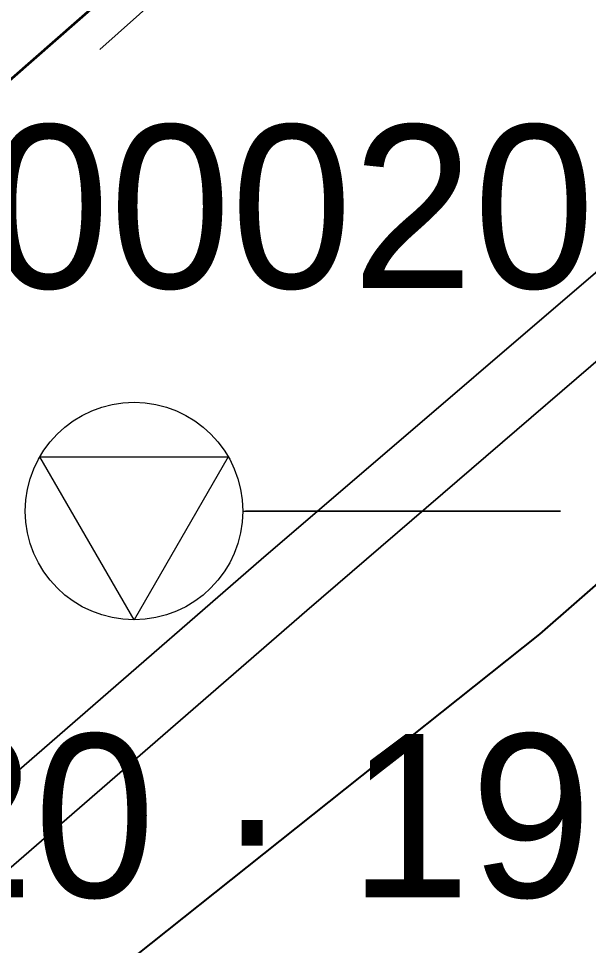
# Model space of a CAD drawing. Header units: metres. Extents: x 0 to 105485, y 0 to 425721.
# Drawn here: x 105196.44 to 105199.59, y 425275.76 to 425280.88 of the extents above; entities that cross this region are included whole.
import ezdxf
from ezdxf.enums import TextEntityAlignment as Align

# ---------------------------------------------------------------- set-up
doc = ezdxf.new("R2010")
doc.units = ezdxf.units.M
doc.header["$MEASUREMENT"] = 0
doc.linetypes.add('KG-PERCEEL-SO', pattern=[19, 5.5, -4, 5.5, -4])
for name, color, linetype, lineweight in [('B-XX-IE-MEUBILAIR-G', 7, 'Continuous', 18), ('B-XX-KG-GRENS_PERCEEL-G', 150, 'KG-PERCEEL-SO', 18), ('B-XX-MO-ONDERZOEK_SONDERING-G', 90, 'Continuous', 18), ('B-XX-MO-ONDERZOEK_SONDERING-S', 90, 'Continuous', 18), ('B-XX-MO-ONDERZOEK_SONDERING-T', 90, 'Continuous', 18), ('B-XX-OG-BEBOUWING-G', 7, 'Continuous', 35), ('B-XX-OG-BEBOUWING_HUISNUMMER-T', 7, 'Continuous', 18), ('B-XX-VH-OPENVERHARDING-G', 90, 'Continuous', 18)]:
    doc.layers.add(name, color=color, linetype=linetype, lineweight=lineweight)
doc.layers.add('GIS-WEGVAKKEN', color=2, linetype='Continuous')

msp = doc.modelspace()

# ---------------------------------------------------------------- linework, layer by layer
at = {"layer": 'B-XX-IE-MEUBILAIR-G', "color": 0, "true_color": 0x604a38}
msp.add_polyline3d([(105197.782, 425277.891, 3.2735), (105197.782, 425277.891, 4.7735)], dxfattribs=at)
at = {"layer": 'B-XX-KG-GRENS_PERCEEL-G', "ltscale": 0.5, "flags": 128}
msp.add_lwpolyline([(105193.362, 425277.526), (105193.519, 425277.67), (105197.451, 425281.208)], dxfattribs=at)
at = {"layer": 'B-XX-MO-ONDERZOEK_SONDERING-G', "color": 0, "true_color": 0x787878}
for points in [[(105196.48, 425278.159, 2.19), (105196.48, 425278.159, -16.743)], [(105197.68, 425278.159, 2.19), (105197.68, 425278.159, -16.743)]]:
    msp.add_polyline3d(points, dxfattribs=at)
at = {"layer": 'B-XX-MO-ONDERZOEK_SONDERING-G', "color": 0, "true_color": 0xd62828}
msp.add_polyline3d([(105197.681, 425278.159, 2.19), (105198.2378, 425278.159, 2.17), (105198.2203, 425278.159, 2.15), (105198.2037, 425278.159, 2.13), (105198.1815, 425278.159, 2.11), (105198.1494, 425278.159, 2.09), (105198.1349, 425278.159, 2.07), (105198.1293, 425278.159, 2.05), (105198.1362, 425278.159, 2.03), (105198.1037, 425278.159, 2.01), (105198.0717, 425278.159, 1.99), (105198.0443, 425278.159, 1.97), (105198.0597, 425278.159, 1.95), (105198.0747, 425278.159, 1.93), (105198.0815, 425278.159, 1.91), (105198.0713, 425278.159, 1.89), (105198.0649, 425278.159, 1.87), (105198.0448, 425278.159, 1.85), (105198.0153, 425278.159, 1.83), (105198.0209, 425278.159, 1.81), (105198.0303, 425278.159, 1.79), (105198.0473, 425278.159, 1.77), (105198.0285, 425278.159, 1.75), (105198.0358, 425278.159, 1.73), (105198.049, 425278.159, 1.71), (105198.1473, 425278.159, 1.69), (105198.3681, 425278.159, 1.67), (105198.2203, 425278.159, 1.65), (105198.0802, 425278.159, 1.63), (105198.0533, 425278.159, 1.61), (105198.026, 425278.159, 1.59), (105198.0486, 425278.159, 1.57), (105198.0525, 425278.159, 1.55), (105198.0572, 425278.159, 1.53), (105198.0597, 425278.159, 1.51), (105198.0627, 425278.159, 1.49), (105198.067, 425278.159, 1.47), (105198.0503, 425278.159, 1.45), (105198.026, 425278.159, 1.43), (105198.0072, 425278.159, 1.41), (105197.9897, 425278.159, 1.39), (105197.9794, 425278.159, 1.37), (105197.9632, 425278.159, 1.35), (105197.9585, 425278.159, 1.33), (105197.9576, 425278.159, 1.31), (105197.9628, 425278.159, 1.29), (105197.9764, 425278.159, 1.27), (105197.9645, 425278.159, 1.25), (105198.0004, 425278.159, 1.23), (105198.0038, 425278.159, 1.21), (105197.9986, 425278.159, 1.19), (105197.9867, 425278.159, 1.17), (105197.9461, 425278.159, 1.15), (105197.9132, 425278.159, 1.13), (105197.8679, 425278.159, 1.11), (105197.8675, 425278.159, 1.09), (105197.8607, 425278.159, 1.07), (105197.8568, 425278.159, 1.05), (105197.8269, 425278.159, 1.03), (105197.7919, 425278.159, 1.01), (105197.7757, 425278.159, 0.99), (105197.7526, 425278.159, 0.97), (105197.7466, 425278.159, 0.95), (105197.7475, 425278.159, 0.93), (105197.7496, 425278.159, 0.91), (105197.7475, 425278.159, 0.89), (105197.7569, 425278.159, 0.87), (105197.7962, 425278.159, 0.85), (105197.8632, 425278.159, 0.83), (105197.9081, 425278.159, 0.81), (105197.9196, 425278.159, 0.79), (105197.9209, 425278.159, 0.77), (105197.9183, 425278.159, 0.75), (105197.9171, 425278.159, 0.73), (105197.9183, 425278.159, 0.71), (105197.9346, 425278.159, 0.69), (105198.158, 425278.159, 0.67), (105198.1022, 425278.159, 0.65), (105198.0465, 425278.159, 0.63), (105198.0256, 425278.159, 0.61), (105198.1862, 425278.159, 0.59), (105198.3468, 425278.159, 0.57), (105198.3036, 425278.159, 0.55), (105198.2421, 425278.159, 0.53), (105198.1383, 425278.159, 0.51), (105197.9764, 425278.159, 0.49), (105198.0038, 425278.159, 0.47), (105197.9679, 425278.159, 0.45), (105197.8863, 425278.159, 0.43), (105197.9102, 425278.159, 0.41), (105197.7894, 425278.159, 0.39), (105197.756, 425278.159, 0.37), (105197.7343, 425278.159, 0.35), (105197.724, 425278.159, 0.33), (105197.712, 425278.159, 0.31), (105197.7095, 425278.159, 0.29), (105197.7065, 425278.159, 0.27), (105197.7035, 425278.159, 0.25), (105197.7018, 425278.159, 0.23), (105197.6997, 425278.159, 0.21), (105197.6967, 425278.159, 0.19), (105197.6954, 425278.159, 0.17), (105197.6954, 425278.159, 0.15), (105197.6967, 425278.159, 0.13), (105197.6979, 425278.159, 0.11), (105197.6979, 425278.159, 0.09), (105197.6975, 425278.159, 0.07), (105197.6984, 425278.159, 0.05), (105197.7018, 425278.159, 0.03), (105197.7189, 425278.159, 0.01), (105197.7313, 425278.159, -0.01), (105197.7475, 425278.159, -0.03), (105197.7697, 425278.159, -0.05), (105197.7983, 425278.159, -0.07), (105197.8462, 425278.159, -0.09), (105197.8611, 425278.159, -0.11), (105197.8667, 425278.159, -0.13), (105197.8415, 425278.159, -0.15), (105197.7688, 425278.159, -0.17), (105197.768, 425278.159, -0.19), (105197.8013, 425278.159, -0.21), (105197.8329, 425278.159, -0.23), (105197.9047, 425278.159, -0.25), (105197.9435, 425278.159, -0.27), (105197.9717, 425278.159, -0.29), (105197.95, 425278.159, -0.31), (105197.8966, 425278.159, -0.33), (105197.8837, 425278.159, -0.35), (105197.8342, 425278.159, -0.37), (105197.7906, 425278.159, -0.39), (105197.7761, 425278.159, -0.41), (105197.7714, 425278.159, -0.43), (105197.7795, 425278.159, -0.45), (105197.7906, 425278.159, -0.47), (105197.7983, 425278.159, -0.49), (105197.809, 425278.159, -0.51), (105197.8141, 425278.159, -0.53), (105197.8227, 425278.159, -0.55), (105197.812, 425278.159, -0.57), (105197.7958, 425278.159, -0.59), (105197.7791, 425278.159, -0.61), (105197.7629, 425278.159, -0.63), (105197.7582, 425278.159, -0.65), (105197.7654, 425278.159, -0.67), (105197.7637, 425278.159, -0.69), (105197.7573, 425278.159, -0.71), (105197.7603, 425278.159, -0.729), (105197.7565, 425278.159, -0.749), (105197.7565, 425278.159, -0.769), (105197.7616, 425278.159, -0.789), (105197.7641, 425278.159, -0.809), (105197.7548, 425278.159, -0.829), (105197.7441, 425278.159, -0.849), (105197.7415, 425278.159, -0.869), (105197.7389, 425278.159, -0.889), (105197.7287, 425278.159, -0.909), (105197.7266, 425278.159, -0.929), (105197.7253, 425278.159, -0.949), (105197.7278, 425278.159, -0.969), (105197.7325, 425278.159, -0.989), (105197.7364, 425278.159, -1.009), (105197.7381, 425278.159, -1.029), (105197.7381, 425278.159, -1.049), (105197.7364, 425278.159, -1.069), (105197.736, 425278.159, -1.089), (105197.7351, 425278.159, -1.109), (105197.733, 425278.159, -1.129), (105197.7313, 425278.159, -1.149), (105197.7291, 425278.159, -1.169), (105197.73, 425278.159, -1.189), (105197.73, 425278.159, -1.209), (105197.7287, 425278.159, -1.229), (105197.7296, 425278.159, -1.249), (105197.7291, 425278.159, -1.269), (105197.7304, 425278.159, -1.289), (105197.7343, 425278.159, -1.309), (105197.7364, 425278.159, -1.329), (105197.73, 425278.159, -1.349), (105197.7368, 425278.159, -1.369), (105197.7415, 425278.159, -1.389), (105197.7407, 425278.159, -1.409), (105197.7389, 425278.159, -1.429), (105197.7355, 425278.159, -1.449), (105197.7364, 425278.159, -1.469), (105197.7411, 425278.159, -1.489), (105197.7449, 425278.159, -1.509), (105197.7475, 425278.159, -1.529), (105197.7449, 425278.159, -1.549), (105197.7471, 425278.159, -1.569), (105197.7445, 425278.159, -1.589), (105197.7449, 425278.159, -1.609), (105197.7424, 425278.159, -1.629), (105197.7394, 425278.159, -1.649), (105197.7385, 425278.159, -1.669), (105197.736, 425278.159, -1.689), (105197.7321, 425278.159, -1.709), (105197.7334, 425278.159, -1.729), (105197.7296, 425278.159, -1.749), (105197.7291, 425278.159, -1.769), (105197.7287, 425278.159, -1.789), (105197.7266, 425278.159, -1.809), (105197.7257, 425278.159, -1.829), (105197.7261, 425278.159, -1.848), (105197.7253, 425278.159, -1.868), (105197.7249, 425278.159, -1.888), (105197.7244, 425278.159, -1.908), (105197.7249, 425278.159, -1.928), (105197.7249, 425278.159, -1.948), (105197.7244, 425278.159, -1.968), (105197.7236, 425278.159, -1.988), (105197.724, 425278.159, -2.008), (105197.7249, 425278.159, -2.028), (105197.7266, 425278.159, -2.048), (105197.7291, 425278.159, -2.068), (105197.7343, 425278.159, -2.088), (105197.7407, 425278.159, -2.108), (105197.7449, 425278.159, -2.128), (105197.7539, 425278.159, -2.148), (105197.759, 425278.159, -2.168), (105197.7607, 425278.159, -2.188), (105197.7522, 425278.159, -2.208), (105197.7496, 425278.159, -2.228), (105197.7454, 425278.159, -2.248), (105197.7445, 425278.159, -2.268), (105197.7458, 425278.159, -2.288), (105197.7466, 425278.159, -2.308), (105197.7535, 425278.159, -2.328), (105197.7586, 425278.159, -2.348), (105197.7599, 425278.159, -2.368), (105197.7616, 425278.159, -2.388), (105197.7607, 425278.159, -2.408), (105197.7599, 425278.159, -2.428), (105197.7573, 425278.159, -2.448), (105197.7556, 425278.159, -2.468), (105197.7526, 425278.159, -2.488), (105197.7501, 425278.159, -2.508), (105197.7483, 425278.159, -2.528), (105197.7458, 425278.159, -2.548), (105197.7466, 425278.159, -2.568), (105197.7518, 425278.159, -2.588), (105197.7586, 425278.159, -2.608), (105197.7688, 425278.159, -2.628), (105197.8103, 425278.159, -2.648), (105197.8308, 425278.159, -2.668), (105197.8457, 425278.159, -2.688), (105197.8133, 425278.159, -2.708), (105197.8222, 425278.159, -2.728), (105197.7889, 425278.159, -2.748), (105197.7842, 425278.159, -2.767), (105197.7859, 425278.159, -2.787), (105197.7761, 425278.159, -2.807), (105197.7543, 425278.159, -2.827), (105197.7445, 425278.159, -2.847), (105197.7415, 425278.159, -2.867), (105197.7595, 425278.159, -2.887), (105197.8133, 425278.159, -2.907), (105197.8436, 425278.159, -2.927), (105197.8513, 425278.159, -2.947), (105197.8188, 425278.159, -2.967), (105197.7928, 425278.159, -2.987), (105197.7774, 425278.159, -3.007), (105197.7582, 425278.159, -3.027), (105197.7458, 425278.159, -3.047), (105197.7411, 425278.159, -3.067), (105197.736, 425278.159, -3.087), (105197.7334, 425278.159, -3.107), (105197.7343, 425278.159, -3.127), (105197.7407, 425278.159, -3.147), (105197.7411, 425278.159, -3.167), (105197.736, 425278.159, -3.187), (105197.736, 425278.159, -3.207), (105197.7394, 425278.159, -3.227), (105197.7394, 425278.159, -3.247), (105197.7398, 425278.159, -3.267), (105197.7402, 425278.159, -3.287), (105197.7411, 425278.159, -3.307), (105197.7428, 425278.159, -3.327), (105197.7428, 425278.159, -3.347), (105197.7424, 425278.159, -3.367), (105197.7415, 425278.159, -3.387), (105197.7411, 425278.159, -3.407), (105197.7398, 425278.159, -3.427), (105197.7398, 425278.159, -3.447), (105197.7398, 425278.159, -3.467), (105197.7407, 425278.159, -3.487), (105197.7411, 425278.159, -3.507), (105197.7411, 425278.159, -3.527), (105197.7411, 425278.159, -3.547), (105197.7385, 425278.159, -3.567), (105197.736, 425278.159, -3.587), (105197.7364, 425278.159, -3.607), (105197.7347, 425278.159, -3.627), (105197.7343, 425278.159, -3.647), (105197.7343, 425278.159, -3.666), (105197.7338, 425278.159, -3.686), (105197.733, 425278.159, -3.706), (105197.7338, 425278.159, -3.726), (105197.7347, 425278.159, -3.746), (105197.7338, 425278.159, -3.766), (105197.7347, 425278.159, -3.786), (105197.7351, 425278.159, -3.806), (105197.7347, 425278.159, -3.826), (105197.7325, 425278.159, -3.846), (105197.7317, 425278.159, -3.866), (105197.7317, 425278.159, -3.886), (105197.7304, 425278.159, -3.906), (105197.7308, 425278.159, -3.926), (105197.7304, 425278.159, -3.946), (105197.7308, 425278.159, -3.966), (105197.7308, 425278.159, -3.986), (105197.7308, 425278.159, -4.006), (105197.7296, 425278.159, -4.026), (105197.7287, 425278.159, -4.046), (105197.7274, 425278.159, -4.066), (105197.727, 425278.159, -4.086), (105197.7261, 425278.159, -4.106), (105197.7261, 425278.159, -4.126), (105197.7266, 425278.159, -4.146), (105197.7266, 425278.159, -4.166), (105197.7266, 425278.159, -4.186), (105197.7274, 425278.159, -4.206), (105197.7278, 425278.159, -4.226), (105197.7287, 425278.159, -4.246), (105197.7317, 425278.159, -4.266), (105197.7385, 425278.159, -4.286), (105197.7441, 425278.159, -4.306), (105197.7488, 425278.159, -4.326), (105197.7428, 425278.159, -4.346), (105197.7313, 425278.159, -4.366), (105197.7266, 425278.159, -4.386), (105197.7257, 425278.159, -4.405), (105197.7274, 425278.159, -4.425), (105197.733, 425278.159, -4.445), (105197.736, 425278.159, -4.465), (105197.736, 425278.159, -4.485), (105197.7291, 425278.159, -4.505), (105197.7227, 425278.159, -4.525), (105197.721, 425278.159, -4.545), (105197.721, 425278.159, -4.565), (105197.721, 425278.159, -4.585), (105197.7223, 425278.159, -4.605), (105197.7227, 425278.159, -4.625), (105197.7227, 425278.159, -4.645), (105197.7236, 425278.159, -4.665), (105197.7244, 425278.159, -4.685), (105197.7244, 425278.159, -4.705), (105197.7296, 425278.159, -4.725), (105197.7304, 425278.159, -4.745), (105197.7308, 425278.159, -4.765), (105197.7261, 425278.159, -4.785), (105197.7219, 425278.159, -4.805), (105197.7223, 425278.159, -4.825), (105197.7231, 425278.159, -4.845), (105197.7249, 425278.159, -4.865), (105197.727, 425278.159, -4.885), (105197.7313, 425278.159, -4.905), (105197.7321, 425278.159, -4.925), (105197.733, 425278.159, -4.945), (105197.7278, 425278.159, -4.965), (105197.7236, 425278.159, -4.985), (105197.7249, 425278.159, -5.005), (105197.7236, 425278.159, -5.025), (105197.7231, 425278.159, -5.044), (105197.7227, 425278.159, -5.064), (105197.7227, 425278.159, -5.084), (105197.7227, 425278.159, -5.104), (105197.7253, 425278.159, -5.124), (105197.7266, 425278.159, -5.144), (105197.7257, 425278.159, -5.164), (105197.7257, 425278.159, -5.184), (105197.7223, 425278.159, -5.204), (105197.721, 425278.159, -5.224), (105197.7219, 425278.159, -5.244), (105197.7223, 425278.159, -5.264), (105197.7236, 425278.159, -5.284), (105197.7236, 425278.159, -5.304), (105197.7244, 425278.159, -5.324), (105197.7244, 425278.159, -5.344), (105197.724, 425278.159, -5.364), (105197.7244, 425278.159, -5.384), (105197.7236, 425278.159, -5.404), (105197.7253, 425278.159, -5.424), (105197.7261, 425278.159, -5.444), (105197.7266, 425278.159, -5.464), (105197.7257, 425278.159, -5.484), (105197.7244, 425278.159, -5.504), (105197.724, 425278.159, -5.524), (105197.724, 425278.159, -5.544), (105197.7236, 425278.159, -5.564), (105197.7231, 425278.159, -5.584), (105197.724, 425278.159, -5.604), (105197.7253, 425278.159, -5.623), (105197.7253, 425278.159, -5.643), (105197.7253, 425278.159, -5.663), (105197.7261, 425278.159, -5.683), (105197.7278, 425278.159, -5.703), (105197.73, 425278.159, -5.723), (105197.7291, 425278.159, -5.743), (105197.727, 425278.159, -5.763), (105197.7266, 425278.159, -5.783), (105197.7278, 425278.159, -5.803), (105197.7266, 425278.159, -5.823), (105197.7278, 425278.159, -5.843), (105197.7283, 425278.159, -5.863), (105197.7287, 425278.159, -5.883), (105197.7296, 425278.159, -5.903), (105197.7278, 425278.159, -5.923), (105197.7274, 425278.159, -5.943), (105197.727, 425278.159, -5.963), (105197.727, 425278.159, -5.983), (105197.7278, 425278.159, -6.003), (105197.7291, 425278.159, -6.023), (105197.73, 425278.159, -6.043), (105197.7287, 425278.159, -6.063), (105197.7283, 425278.159, -6.083), (105197.7291, 425278.159, -6.103), (105197.7291, 425278.159, -6.123), (105197.7266, 425278.159, -6.143), (105197.7266, 425278.159, -6.162), (105197.7266, 425278.159, -6.182), (105197.7283, 425278.159, -6.202), (105197.7304, 425278.159, -6.222), (105197.733, 425278.159, -6.242), (105197.7334, 425278.159, -6.262), (105197.736, 425278.159, -6.282), (105197.7411, 425278.159, -6.302), (105197.7449, 425278.159, -6.322), (105197.7492, 425278.159, -6.342), (105197.7458, 425278.159, -6.362), (105197.7385, 425278.159, -6.382), (105197.7317, 425278.159, -6.402), (105197.7308, 425278.159, -6.422), (105197.73, 425278.159, -6.442), (105197.73, 425278.159, -6.462), (105197.7296, 425278.159, -6.482), (105197.7291, 425278.159, -6.502), (105197.7287, 425278.159, -6.522), (105197.7296, 425278.159, -6.542), (105197.7304, 425278.159, -6.562), (105197.7304, 425278.159, -6.582), (105197.7313, 425278.159, -6.602), (105197.7313, 425278.159, -6.622), (105197.73, 425278.159, -6.641), (105197.7321, 425278.159, -6.661), (105197.733, 425278.159, -6.681), (105197.7377, 425278.159, -6.701), (105197.7398, 425278.159, -6.721), (105197.7334, 425278.159, -6.741), (105197.7334, 425278.159, -6.761), (105197.7368, 425278.159, -6.781), (105197.7377, 425278.159, -6.801), (105197.7368, 425278.159, -6.821), (105197.7364, 425278.159, -6.841), (105197.7317, 425278.159, -6.861), (105197.7308, 425278.159, -6.881), (105197.7351, 425278.159, -6.901), (105197.7449, 425278.159, -6.921), (105197.7582, 425278.159, -6.941), (105197.7641, 425278.159, -6.961), (105197.7599, 425278.159, -6.981), (105197.753, 425278.159, -7.001), (105197.7509, 425278.159, -7.021), (105197.7449, 425278.159, -7.041), (105197.7419, 425278.159, -7.061), (105197.7535, 425278.159, -7.08), (105197.7599, 425278.159, -7.1), (105197.7526, 425278.159, -7.12), (105197.7415, 425278.159, -7.14), (105197.7325, 425278.159, -7.16), (105197.733, 425278.159, -7.18), (105197.7351, 425278.159, -7.2), (105197.7381, 425278.159, -7.22), (105197.7411, 425278.159, -7.24), (105197.7513, 425278.159, -7.26), (105197.7641, 425278.159, -7.28), (105197.7629, 425278.159, -7.3), (105197.7488, 425278.159, -7.32), (105197.7398, 425278.159, -7.34), (105197.7394, 425278.159, -7.36), (105197.7368, 425278.159, -7.38), (105197.736, 425278.159, -7.4), (105197.7347, 425278.159, -7.42), (105197.7347, 425278.159, -7.44), (105197.7347, 425278.159, -7.46), (105197.7364, 425278.159, -7.48), (105197.7398, 425278.159, -7.499), (105197.7454, 425278.159, -7.519), (105197.7488, 425278.159, -7.539), (105197.7445, 425278.159, -7.559), (105197.7445, 425278.159, -7.579), (105197.7432, 425278.159, -7.599), (105197.7454, 425278.159, -7.619), (105197.7483, 425278.159, -7.639), (105197.7496, 425278.159, -7.659), (105197.7432, 425278.159, -7.679), (105197.7415, 425278.159, -7.699), (105197.7381, 425278.159, -7.719), (105197.7385, 425278.159, -7.739), (105197.7411, 425278.159, -7.759), (105197.7415, 425278.159, -7.779), (105197.7394, 425278.159, -7.799), (105197.7385, 425278.159, -7.819), (105197.7394, 425278.159, -7.839), (105197.7398, 425278.159, -7.859), (105197.7407, 425278.159, -7.878), (105197.7419, 425278.159, -7.898), (105197.7441, 425278.159, -7.918), (105197.7445, 425278.159, -7.938), (105197.7449, 425278.159, -7.958), (105197.7441, 425278.159, -7.978), (105197.7462, 425278.159, -7.998), (105197.7471, 425278.159, -8.018), (105197.7445, 425278.159, -8.038), (105197.7441, 425278.159, -8.058), (105197.7432, 425278.159, -8.078), (105197.7432, 425278.159, -8.098), (105197.7454, 425278.159, -8.118), (105197.7428, 425278.159, -8.138), (105197.7428, 425278.159, -8.158), (105197.7415, 425278.159, -8.178), (105197.7407, 425278.159, -8.198), (105197.7415, 425278.159, -8.218), (105197.7436, 425278.159, -8.238), (105197.7445, 425278.159, -8.257), (105197.7428, 425278.159, -8.277), (105197.7415, 425278.159, -8.297), (105197.7424, 425278.159, -8.317), (105197.7424, 425278.159, -8.337), (105197.7441, 425278.159, -8.357), (105197.7424, 425278.159, -8.377), (105197.7449, 425278.159, -8.397), (105197.7454, 425278.159, -8.417), (105197.7445, 425278.159, -8.437), (105197.7449, 425278.159, -8.457), (105197.7436, 425278.159, -8.477), (105197.7462, 425278.159, -8.497), (105197.7475, 425278.159, -8.517), (105197.7488, 425278.159, -8.537), (105197.7466, 425278.159, -8.557), (105197.7449, 425278.159, -8.577), (105197.7424, 425278.159, -8.597), (105197.7411, 425278.159, -8.616), (105197.7407, 425278.159, -8.636), (105197.7415, 425278.159, -8.656), (105197.7415, 425278.159, -8.676), (105197.7419, 425278.159, -8.696), (105197.7432, 425278.159, -8.716), (105197.7415, 425278.159, -8.736), (105197.7402, 425278.159, -8.756), (105197.7411, 425278.159, -8.776), (105197.7411, 425278.159, -8.796), (105197.7402, 425278.159, -8.816), (105197.7407, 425278.159, -8.836), (105197.7402, 425278.159, -8.856), (105197.7407, 425278.159, -8.876), (105197.7424, 425278.159, -8.896), (105197.7411, 425278.159, -8.916), (105197.7428, 425278.159, -8.935), (105197.7436, 425278.159, -8.955), (105197.7432, 425278.159, -8.975), (105197.7436, 425278.159, -8.995), (105197.7428, 425278.159, -9.015), (105197.7424, 425278.159, -9.035), (105197.7419, 425278.159, -9.055), (105197.7415, 425278.159, -9.075), (105197.7415, 425278.159, -9.095), (105197.7424, 425278.159, -9.115), (105197.7432, 425278.159, -9.135), (105197.7432, 425278.159, -9.155), (105197.7436, 425278.159, -9.175), (105197.7432, 425278.159, -9.195), (105197.7436, 425278.159, -9.215), (105197.7436, 425278.159, -9.235), (105197.7441, 425278.159, -9.254), (105197.7436, 425278.159, -9.274), (105197.7428, 425278.159, -9.294), (105197.7432, 425278.159, -9.314), (105197.7445, 425278.159, -9.334), (105197.7449, 425278.159, -9.354), (105197.7449, 425278.159, -9.374), (105197.7436, 425278.159, -9.394), (105197.7436, 425278.159, -9.414), (105197.7436, 425278.159, -9.434), (105197.7436, 425278.159, -9.454), (105197.7436, 425278.159, -9.474), (105197.7436, 425278.159, -9.494), (105197.7436, 425278.159, -9.514), (105197.7436, 425278.159, -9.534), (105197.7436, 425278.159, -9.554), (105197.7445, 425278.159, -9.573), (105197.7436, 425278.159, -9.593), (105197.7445, 425278.159, -9.613), (105197.7441, 425278.159, -9.633), (105197.7449, 425278.159, -9.653), (105197.7454, 425278.159, -9.673), (105197.7483, 425278.159, -9.693), (105197.7466, 425278.159, -9.713), (105197.7458, 425278.159, -9.733), (105197.7454, 425278.159, -9.753), (105197.7445, 425278.159, -9.773), (105197.7449, 425278.159, -9.793), (105197.7449, 425278.159, -9.813), (105197.7454, 425278.159, -9.833), (105197.7458, 425278.159, -9.853), (105197.7458, 425278.159, -9.872), (105197.7458, 425278.159, -9.892), (105197.7462, 425278.159, -9.912), (105197.7458, 425278.159, -9.932), (105197.7449, 425278.159, -9.952), (105197.7449, 425278.159, -9.972), (105197.7466, 425278.159, -9.992), (105197.7466, 425278.159, -10.012), (105197.7466, 425278.159, -10.032), (105197.7466, 425278.159, -10.052), (105197.7462, 425278.159, -10.072), (105197.7449, 425278.159, -10.092), (105197.7458, 425278.159, -10.112), (105197.7466, 425278.159, -10.132), (105197.7458, 425278.159, -10.151), (105197.7454, 425278.159, -10.171), (105197.7458, 425278.159, -10.191), (105197.7458, 425278.159, -10.211), (105197.7454, 425278.159, -10.231), (105197.7441, 425278.159, -10.251), (105197.7449, 425278.159, -10.271), (105197.7458, 425278.159, -10.291), (105197.7462, 425278.159, -10.311), (105197.7471, 425278.159, -10.331), (105197.7492, 425278.159, -10.351), (105197.7471, 425278.159, -10.371), (105197.7462, 425278.159, -10.391), (105197.7466, 425278.159, -10.411), (105197.7466, 425278.159, -10.43), (105197.7466, 425278.159, -10.45), (105197.7466, 425278.159, -10.47), (105197.7462, 425278.159, -10.49), (105197.7462, 425278.159, -10.51), (105197.7466, 425278.159, -10.53), (105197.7471, 425278.159, -10.55), (105197.7471, 425278.159, -10.57), (105197.7475, 425278.159, -10.59), (105197.7492, 425278.159, -10.61), (105197.8047, 425278.159, -10.63), (105197.879, 425278.159, -10.65), (105197.8709, 425278.159, -10.67), (105197.8628, 425278.159, -10.689), (105197.8184, 425278.159, -10.709), (105197.8239, 425278.159, -10.729), (105197.8231, 425278.159, -10.749), (105197.8064, 425278.159, -10.769), (105197.7804, 425278.159, -10.789), (105197.7603, 425278.159, -10.809), (105197.7569, 425278.159, -10.829), (105197.7518, 425278.159, -10.849), (105197.7509, 425278.159, -10.869), (105197.7501, 425278.159, -10.889), (105197.7496, 425278.159, -10.909), (105197.7492, 425278.159, -10.929), (105197.7505, 425278.159, -10.948), (105197.7513, 425278.159, -10.968), (105197.7513, 425278.159, -10.988), (105197.7505, 425278.159, -11.008), (105197.7488, 425278.159, -11.028), (105197.7488, 425278.159, -11.048), (105197.7496, 425278.159, -11.068), (105197.7492, 425278.159, -11.088), (105197.7505, 425278.159, -11.108), (105197.7501, 425278.159, -11.128), (105197.7518, 425278.159, -11.148), (105197.753, 425278.159, -11.168), (105197.753, 425278.159, -11.188), (105197.753, 425278.159, -11.207), (105197.7535, 425278.159, -11.227), (105197.7522, 425278.159, -11.247), (105197.7509, 425278.159, -11.267), (105197.7509, 425278.159, -11.287), (105197.7488, 425278.159, -11.307), (105197.7488, 425278.159, -11.327), (105197.7496, 425278.159, -11.347), (105197.7501, 425278.159, -11.367), (105197.7513, 425278.159, -11.387), (105197.7505, 425278.159, -11.407), (105197.7518, 425278.159, -11.427), (105197.7526, 425278.159, -11.446), (105197.753, 425278.159, -11.466), (105197.7526, 425278.159, -11.486), (105197.7501, 425278.159, -11.506), (105197.7501, 425278.159, -11.526), (105197.7518, 425278.159, -11.546), (105197.7513, 425278.159, -11.566), (105197.7513, 425278.159, -11.586), (105197.7518, 425278.159, -11.606), (105197.7513, 425278.159, -11.626), (105197.7513, 425278.159, -11.646), (105197.7513, 425278.159, -11.666), (105197.7513, 425278.159, -11.685), (105197.7496, 425278.159, -11.705), (105197.7483, 425278.159, -11.725), (105197.7488, 425278.159, -11.745), (105197.7492, 425278.159, -11.765), (105197.7569, 425278.159, -11.785), (105197.8039, 425278.159, -11.805), (105197.8632, 425278.159, -11.825), (105197.8453, 425278.159, -11.845), (105197.8103, 425278.159, -11.865), (105197.7753, 425278.159, -11.885), (105197.7543, 425278.159, -11.905), (105197.7518, 425278.159, -11.924), (105197.753, 425278.159, -11.944), (105197.7539, 425278.159, -11.964), (105197.753, 425278.159, -11.984), (105197.7526, 425278.159, -12.004), (105197.7535, 425278.159, -12.024), (105197.7535, 425278.159, -12.044), (105197.7535, 425278.159, -12.064), (105197.7535, 425278.159, -12.084), (105197.7552, 425278.159, -12.104), (105197.7595, 425278.159, -12.124), (105197.7906, 425278.159, -12.143), (105197.8692, 425278.159, -12.163), (105197.9248, 425278.159, -12.183), (105198.0307, 425278.159, -12.203), (105198.0593, 425278.159, -12.223), (105197.9303, 425278.159, -12.243), (105197.8662, 425278.159, -12.263), (105197.8235, 425278.159, -12.283), (105197.8043, 425278.159, -12.303), (105197.7923, 425278.159, -12.323), (105197.7902, 425278.159, -12.343), (105197.7898, 425278.159, -12.363), (105197.7889, 425278.159, -12.382), (105197.7898, 425278.159, -12.402), (105197.7906, 425278.159, -12.422), (105197.7915, 425278.159, -12.442), (105197.7915, 425278.159, -12.462), (105197.7902, 425278.159, -12.482), (105197.7906, 425278.159, -12.502), (105197.7894, 425278.159, -12.522), (105197.7894, 425278.159, -12.542), (105197.7885, 425278.159, -12.562), (105197.7885, 425278.159, -12.582), (105197.7889, 425278.159, -12.601), (105197.7889, 425278.159, -12.621), (105197.7898, 425278.159, -12.641), (105197.7983, 425278.159, -12.661), (105197.7949, 425278.159, -12.681), (105197.7928, 425278.159, -12.701), (105197.7915, 425278.159, -12.721), (105197.7915, 425278.159, -12.741), (105197.7911, 425278.159, -12.761), (105197.7923, 425278.159, -12.781), (105197.7919, 425278.159, -12.801), (105197.7923, 425278.159, -12.821), (105197.794, 425278.159, -12.84), (105197.7949, 425278.159, -12.86), (105197.7949, 425278.159, -12.88), (105197.7953, 425278.159, -12.9), (105197.7958, 425278.159, -12.92), (105197.7958, 425278.159, -12.94), (105197.7966, 425278.159, -12.96), (105197.7958, 425278.159, -12.98), (105197.7958, 425278.159, -13), (105197.7958, 425278.159, -13.02), (105197.7962, 425278.159, -13.04), (105197.797, 425278.159, -13.059), (105197.7975, 425278.159, -13.079), (105197.7953, 425278.159, -13.099), (105197.7953, 425278.159, -13.119), (105197.7953, 425278.159, -13.139), (105197.7962, 425278.159, -13.159), (105197.7966, 425278.159, -13.179), (105197.7958, 425278.159, -13.199), (105197.7949, 425278.159, -13.219), (105197.7975, 425278.159, -13.239), (105197.8009, 425278.159, -13.259), (105197.8039, 425278.159, -13.279), (105197.809, 425278.159, -13.298), (105197.8103, 425278.159, -13.318), (105197.8081, 425278.159, -13.338), (105197.8022, 425278.159, -13.358), (105197.7996, 425278.159, -13.378), (105197.7983, 425278.159, -13.398), (105197.7975, 425278.159, -13.418), (105197.7962, 425278.159, -13.438), (105197.7962, 425278.159, -13.458), (105197.7953, 425278.159, -13.478), (105197.7945, 425278.159, -13.498), (105197.7932, 425278.159, -13.518), (105197.7915, 425278.159, -13.537), (105197.7919, 425278.159, -13.557), (105197.7928, 425278.159, -13.577), (105197.794, 425278.159, -13.597), (105197.7958, 425278.159, -13.617), (105197.7975, 425278.159, -13.637), (105197.8081, 425278.159, -13.657), (105197.8069, 425278.159, -13.677), (105197.803, 425278.159, -13.697), (105197.8009, 425278.159, -13.717), (105197.8, 425278.159, -13.737), (105197.8, 425278.159, -13.757), (105197.8, 425278.159, -13.777), (105197.7983, 425278.159, -13.796), (105197.7992, 425278.159, -13.816), (105197.7996, 425278.159, -13.836), (105197.7996, 425278.159, -13.856), (105197.7996, 425278.159, -13.876), (105197.8, 425278.159, -13.896), (105197.8, 425278.159, -13.916), (105197.7996, 425278.159, -13.936), (105197.8005, 425278.159, -13.956), (105197.8017, 425278.159, -13.976), (105197.8026, 425278.159, -13.996), (105197.8022, 425278.159, -14.016), (105197.8013, 425278.159, -14.035), (105197.8009, 425278.159, -14.055), (105197.8009, 425278.159, -14.075), (105197.8013, 425278.159, -14.095), (105197.7996, 425278.159, -14.115), (105197.7992, 425278.159, -14.135), (105197.7992, 425278.159, -14.155), (105197.7996, 425278.159, -14.175), (105197.8009, 425278.159, -14.195), (105197.8005, 425278.159, -14.215), (105197.8, 425278.159, -14.235), (105197.8013, 425278.159, -14.255), (105197.8017, 425278.159, -14.275), (105197.8022, 425278.159, -14.294), (105197.8017, 425278.159, -14.314), (105197.8022, 425278.159, -14.334), (105197.8026, 425278.159, -14.354), (105197.8047, 425278.159, -14.374), (105197.8086, 425278.159, -14.394), (105197.8094, 425278.159, -14.414), (105197.8086, 425278.159, -14.434), (105197.8086, 425278.159, -14.454), (105197.8086, 425278.159, -14.474), (105197.809, 425278.159, -14.494), (105197.8086, 425278.159, -14.514), (105197.8069, 425278.159, -14.534), (105197.8052, 425278.159, -14.553), (105197.8039, 425278.159, -14.573), (105197.803, 425278.159, -14.593), (105197.8047, 425278.159, -14.613), (105197.809, 425278.159, -14.633), (105197.8188, 425278.159, -14.653), (105197.8192, 425278.159, -14.673), (105197.8205, 425278.159, -14.693), (105197.8239, 425278.159, -14.713), (105197.821, 425278.159, -14.733), (105197.8034, 425278.159, -14.753), (105197.7872, 425278.159, -14.773), (105197.7825, 425278.159, -14.792), (105197.7825, 425278.159, -14.812), (105197.7812, 425278.159, -14.832), (105197.7808, 425278.159, -14.852), (105197.7808, 425278.159, -14.872), (105197.7842, 425278.159, -14.892), (105197.7851, 425278.159, -14.912), (105197.7859, 425278.159, -14.932), (105197.7885, 425278.159, -14.952), (105197.794, 425278.159, -14.972), (105197.7987, 425278.159, -14.992), (105197.7962, 425278.159, -15.012), (105197.794, 425278.159, -15.031), (105197.7851, 425278.159, -15.051), (105197.7787, 425278.159, -15.071), (105197.7787, 425278.159, -15.091), (105197.7795, 425278.159, -15.111), (105197.7782, 425278.159, -15.131), (105197.7778, 425278.159, -15.151), (105197.7765, 425278.159, -15.171), (105197.777, 425278.159, -15.191), (105197.777, 425278.159, -15.211), (105197.7898, 425278.159, -15.231), (105197.8295, 425278.159, -15.25), (105197.8406, 425278.159, -15.27), (105198.0567, 425278.159, -15.29), (105198.3186, 425278.159, -15.31), (105198.3305, 425278.159, -15.33), (105198.2549, 425278.159, -15.35), (105198.1755, 425278.159, -15.37), (105198.1246, 425278.159, -15.39), (105198.1046, 425278.159, -15.41), (105198.0785, 425278.159, -15.43), (105198.0345, 425278.159, -15.45), (105197.9696, 425278.159, -15.469), (105197.9055, 425278.159, -15.489), (105197.8577, 425278.159, -15.509), (105197.806, 425278.159, -15.529), (105197.7859, 425278.159, -15.549), (105197.7894, 425278.159, -15.569), (105197.9722, 425278.159, -15.589), (105198.2007, 425278.159, -15.609), (105198.2208, 425278.159, -15.629), (105198.7739, 425278.159, -15.649), (105198.9584, 425278.159, -15.669), (105199.0601, 425278.159, -15.688), (105199.1156, 425278.159, -15.708), (105199.1049, 425278.159, -15.728), (105199.0374, 425278.159, -15.748), (105198.8606, 425278.159, -15.768), (105198.6915, 425278.159, -15.788), (105198.4659, 425278.159, -15.808), (105198.228, 425278.159, -15.828), (105198.0555, 425278.159, -15.848), (105197.9858, 425278.159, -15.868), (105197.9867, 425278.159, -15.887), (105197.9333, 425278.159, -15.907), (105197.8654, 425278.159, -15.927), (105197.8124, 425278.159, -15.947), (105197.7966, 425278.159, -15.967), (105197.7983, 425278.159, -15.987), (105197.8073, 425278.159, -16.007), (105197.8137, 425278.159, -16.027), (105197.812, 425278.159, -16.047), (105197.7979, 425278.159, -16.067), (105197.797, 425278.159, -16.087), (105197.797, 425278.159, -16.106), (105197.8009, 425278.159, -16.126), (105197.9828, 425278.159, -16.146), (105198.6569, 425278.159, -16.166), (105199.0528, 425278.159, -16.186), (105198.9798, 425278.159, -16.206), (105198.7547, 425278.159, -16.226), (105198.4629, 425278.159, -16.246), (105198.2195, 425278.159, -16.266), (105198.5251, 425278.159, -16.286), (105198.8307, 425278.159, -16.305), (105199.2104, 425278.159, -16.325), (105199.3834, 425278.159, -16.345), (105199.4227, 425278.159, -16.365), (105199.433, 425278.159, -16.385), (105199.4103, 425278.159, -16.405), (105199.3744, 425278.159, -16.425), (105199.3193, 425278.159, -16.445), (105199.2557, 425278.159, -16.465), (105199.1673, 425278.159, -16.485), (105199.075, 425278.159, -16.505), (105198.9319, 425278.159, -16.524), (105198.8358, 425278.159, -16.544), (105198.7154, 425278.159, -16.564), (105198.5565, 425278.159, -16.584), (105198.3587, 425278.159, -16.604), (105198.099, 425278.159, -16.624), (105198.1106, 425278.159, -16.644), (105198.1221, 425278.159, -16.664), (105198.4753, 425278.159, -16.684), (105198.7026, 425278.159, -16.704), (105198.726, 425278.159, -16.723), (105198.7252, 425278.159, -16.743)], dxfattribs=at)
at = {"layer": 'B-XX-MO-ONDERZOEK_SONDERING-S', "ltscale": 0.5}
msp.add_lwpolyline([(105196.5604, 425278.459), (105197.5996, 425278.459), (105197.08, 425277.559)], close=True, dxfattribs=at)
at = {"layer": 'B-XX-MO-ONDERZOEK_SONDERING-S'}
msp.add_circle((105197.08, 425278.159), 0.6, dxfattribs=at)
at = {"layer": 'B-XX-OG-BEBOUWING-G', "ltscale": 0.5}
msp.add_lwpolyline([(105192.299, 425287.31), (105188.056, 425283.43), (105193.36, 425277.529), (105193.519, 425277.67), (105193.432, 425277.939), (105197.363, 425281.387), (105197.451, 425281.208), (105197.702, 425281.402)], close=True, dxfattribs=at)
at = {"layer": 'B-XX-VH-OPENVERHARDING-G', "ltscale": 0.5}
for points in [[(105161.652, 425247.682), (105164.466, 425249.69), (105167.84, 425252.178), (105171.051, 425254.616), (105174.226, 425257.099), (105177.366, 425259.628), (105187.561, 425268.525), (105198.034, 425277.61), (105208.62, 425286.718), (105223.63, 425299.751), (105223.428, 425300.088), (105208.394, 425286.99), (105197.782, 425277.891), (105183.797, 425265.741), (105177.096, 425259.87), (105171.461, 425255.4), (105165.665, 425251.009), (105162.576, 425248.796)], [(105167.677, 425248.542), (105179.16, 425257.494), (105189.374, 425266.526), (105199.846, 425275.621), (105210.235, 425284.698), (105225.029, 425297.419), (105223.63, 425299.751), (105208.62, 425286.718), (105198.034, 425277.61), (105187.561, 425268.525), (105177.366, 425259.628), (105174.226, 425257.099), (105171.051, 425254.616), (105167.84, 425252.178), (105164.466, 425249.69), (105161.652, 425247.682)], [(105165.665, 425251.009), (105171.461, 425255.4), (105177.096, 425259.87), (105183.797, 425265.741), (105197.782, 425277.891), (105208.394, 425286.99)], [(105197.363, 425281.387), (105193.432, 425277.939), (105193.519, 425277.67), (105193.36, 425277.529), (105189.536, 425274.128), (105186.527, 425271.451), (105186.705, 425271.39), (105186.555, 425271.268), (105186.195, 425270.978), (105186.136, 425271.068), (105182.084, 425267.353), (105182.202, 425267.173), (105181.902, 425266.997), (105181.844, 425267.087), (105178.999, 425265.266), (105176.869, 425263.44), (105167.574, 425256.05)]]:
    msp.add_lwpolyline(points, dxfattribs=at)
at = {"layer": 'GIS-WEGVAKKEN'}
msp.add_lwpolyline([(105181.0146, 425261.9809), (105188.64, 425268.45), (105195.56, 425274.49), (105199.32, 425277.48), (105206.54, 425283.79), (105210.36, 425286.69), (105217.84, 425292.7), (105221.5, 425295.8), (105223.09, 425297.16), (105228.4765, 425302.3772)], dxfattribs=at)

# ---------------------------------------------------------------- texts
at = {"layer": 'B-XX-MO-ONDERZOEK_SONDERING-T', "color": 10, "lineweight": 18}
for s, p in [('CPT000000201349', (105197.08, 425279.839)), ('mv +3,20 · 19,9 m', (105197.08, 425276.479))]:
    msp.add_text(s, height=0.9, dxfattribs=at).set_placement(p, align=Align.MIDDLE_CENTER)
at = {"layer": 'B-XX-OG-BEBOUWING_HUISNUMMER-T'}
msp.add_text('359A-359B', height=0.9, rotation=41.9, dxfattribs=at).set_placement((105194.729, 425280.406), align=Align.MIDDLE_CENTER)

doc.saveas('drawing.dxf')
